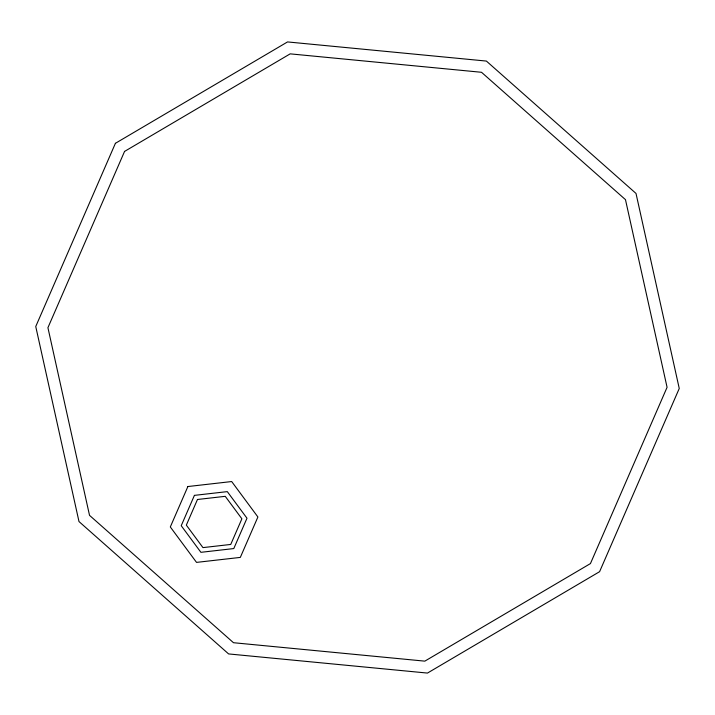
<?xml version="1.0" encoding="UTF-8"?>
<svg xmlns="http://www.w3.org/2000/svg" width="715" height="715" viewBox="0 0 715 715"><rect width="100%" height="100%" fill="white"/><g stroke="black" fill="none" stroke-linecap="round" stroke-linejoin="round"><path stroke-width="1.07" d="M115.41 143.313L35.75 326.523L78.99 521.557L228.612 653.93L427.463 673.074L599.59 571.687L679.25 388.477L636.01 193.443L486.388 61.07L287.537 41.926L115.41 143.313M124.562 151.419L47.923 327.693L89.527 515.354L233.483 642.714L424.817 661.143L590.438 563.581L667.077 387.307L625.473 199.646L481.517 72.287L290.183 53.857L124.562 151.419M187.884 486.54L170.313 526.955L196.527 562.392L240.32 557.405L257.901 516.981L231.678 481.544L187.884 486.54M194.417 495.37L181.226 525.713L200.906 552.32L233.787 548.566L246.988 518.223L227.299 491.625L194.417 495.37M197.474 499.49L186.329 525.132L202.953 547.61L230.739 544.446L241.885 518.804L225.252 496.326L197.474 499.49"/></g></svg>
